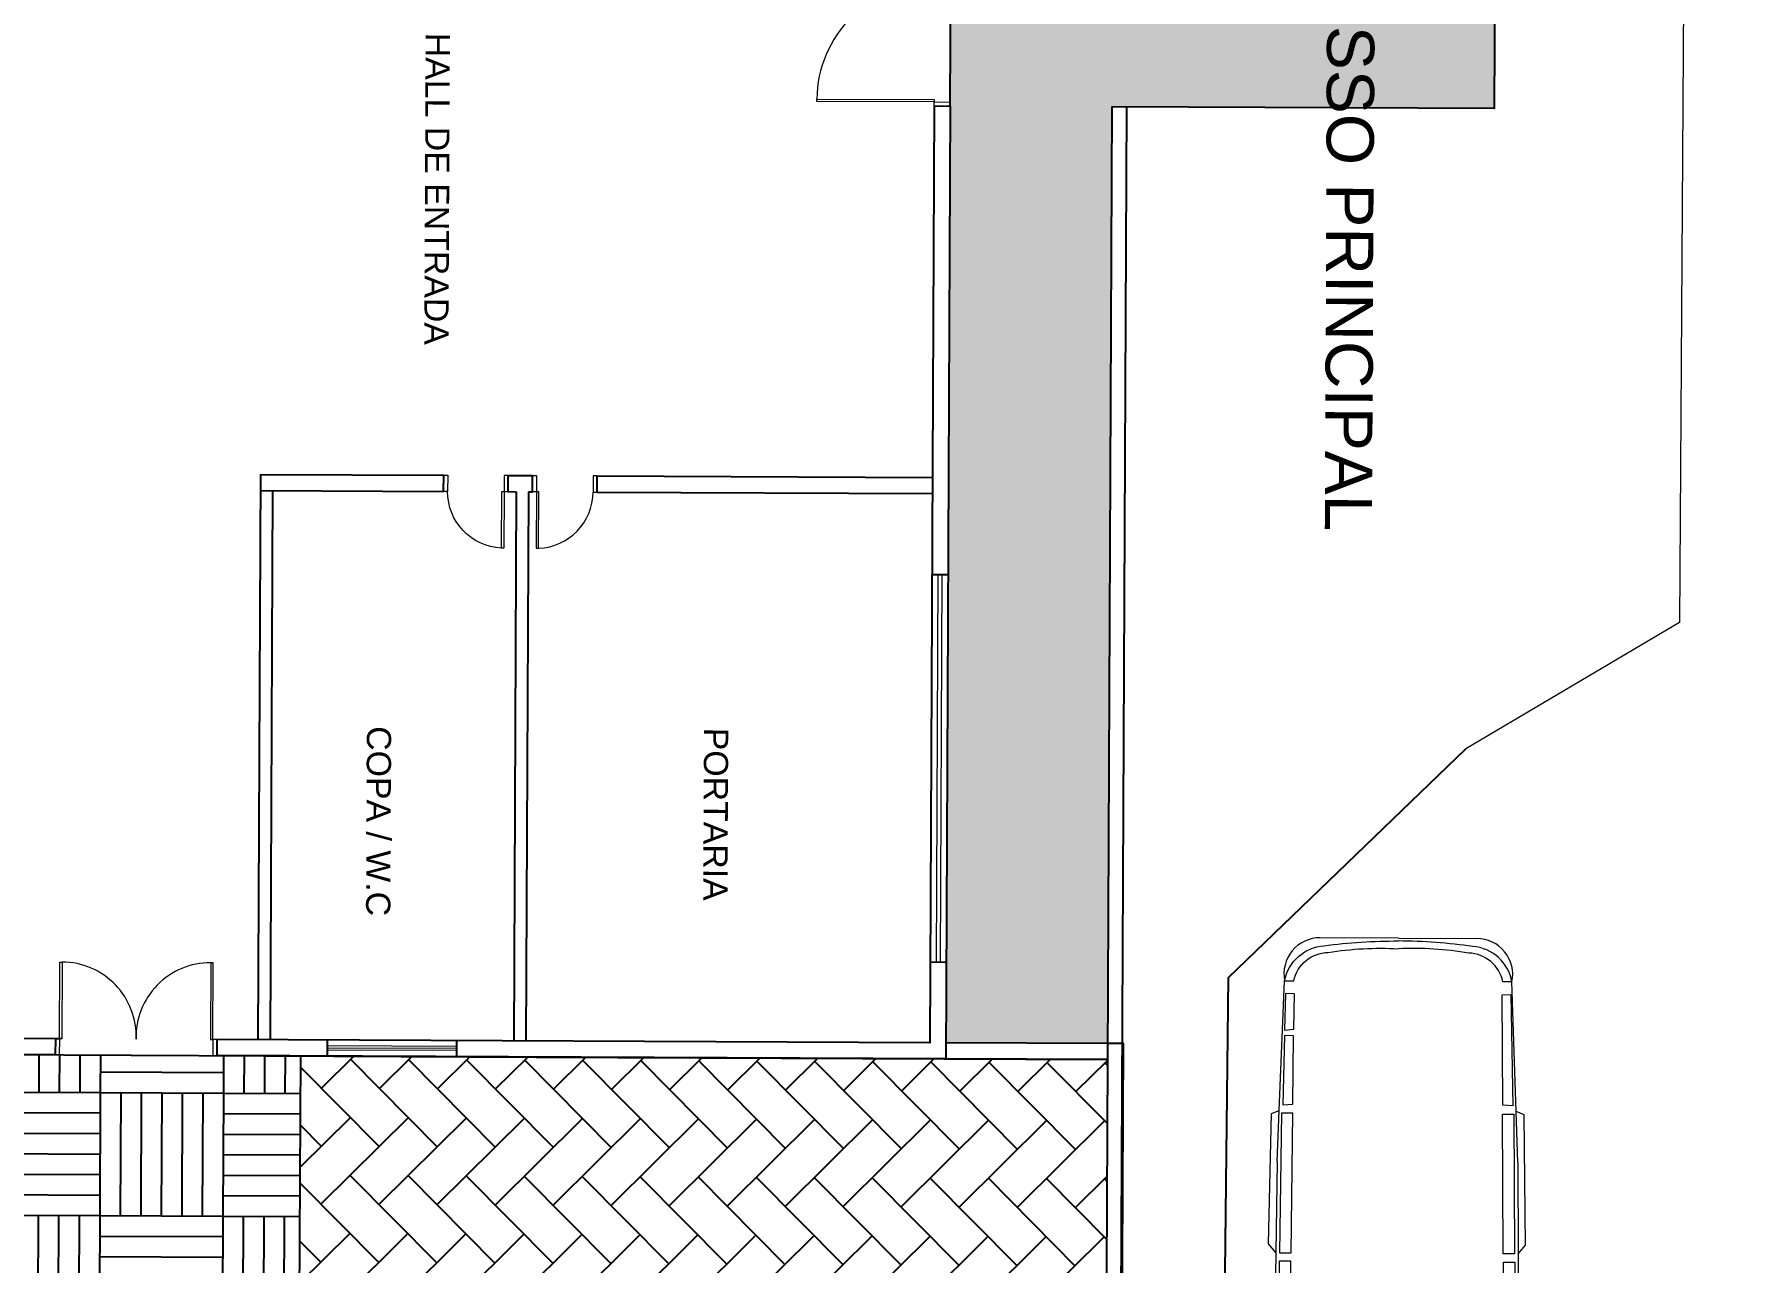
# Model space of a CAD drawing. Header units: metres. Extents: x 322294 to 7190115, y 7390841 to 10157759.
# Drawn here: x 323192.44 to 323213.58, y 7393327.35 to 7393342.56 of the extents above; entities that cross this region are included whole.
import ezdxf

# ---------------------------------------------------------------- set-up
doc = ezdxf.new("R2010")
doc.units = ezdxf.units.M
doc.layers.get('0').update_dxf_attribs({"lineweight": 18})
for name, color, linetype, lineweight in [('100_SIST_VIARIO_MEIO_FIO', 1, 'Continuous', 18), ('linagrossa', 7, 'Continuous', 25), ('PISO', 254, 'Continuous', 9), ('Portas', 1, 'Continuous', 0), ('VIDRO', 4, 'Continuous', 15)]:
    doc.layers.add(name, color=color, linetype=linetype, lineweight=lineweight)
for name, color, linetype in [('Alvenaria', 6, 'Continuous'), ('DECK', 35, 'Continuous'), ('Piso externo', 254, 'Continuous'), ('TEXTO', 2, 'Continuous')]:
    doc.layers.add(name, color=color, linetype=linetype)
doc.styles.get("Standard").update_dxf_attribs({"font": 'arial.ttf'})

# ---------------------------------------------------------------- blocks, each defined once
blk = doc.blocks.new('terrestres_17')
at = {"color": 2}
for p, q in [((-295.2839637660314, 176.3936768994579), (-313.4767362913238, 155.0803678155951)), ((36.34916526984807, 168.331090995114), (-295.2839637660314, 176.3936768994579)), ((-1824.310270925739, 139.3418286083622), (-2155.725167266629, 126.6458531427439)), ((-1816.404132027465, 158.988624650294), (-1824.310270925739, 139.3418286083622)), ((-1694.132804491836, 143.4516898834361), (-1824.310270925739, 139.3418286083622)), ((-1483.710483113642, 164.6337521993304), (-1816.404132027465, 158.988624650294)), ((-1694.132804491836, 143.4516898834361), (-1461.352616974955, 145.6356551151283)), ((-1461.352616974955, 145.6356551151283), (-1483.710483113642, 164.6337521993304)), ((-1461.352616974955, 145.6356551151283), (-1325.535178261086, 146.9099068767187)), ((-313.4767362913238, 155.0803678155951), (-1325.535178261086, 146.9099068767259)), ((-285.2266574149637, 155.3084338604051), (-313.4767362913238, 155.0803678155951)), ((-285.2266574149637, 155.3084338604051), (55.95180460418004, 150.7183709793085)), ((55.95180460418004, 150.7183709793085), (36.34916526984807, 168.331090995114)), ((55.95180460418004, 150.7183709793085), (84.43368438706017, 150.3351884700682)), ((-2155.725167266629, 126.6458531427439), (-2155.725167266629, 103.4655623867027)), ((-2266.186405119086, -163.6359148133354), (-2266.186405119086, 36.35882965026076)), ((-2266.186405119086, -163.6359148133354), (-2266.186405119086, -363.6306592769315)), ((-2155.725167266629, -453.9176827694147), (-2155.725167266629, -430.7373920133734)), ((-1824.310270925739, -466.6136582350257), (-2155.725167266629, -453.9176827694147)), ((-1694.132804491836, -470.7235195101068), (-1824.310270925739, -466.6136582350257)), ((-1816.404132027465, -486.2604542769575), (-1824.310270925739, -466.6136582350257)), ((-1694.132804491836, -470.7235195101068), (-1461.352616974955, -472.9074847417918)), ((-1461.352616974955, -472.9074847417918), (-1483.710483113642, -491.9055818259939)), ((-1461.352616974955, -472.9074847417918), (-1325.535178261086, -474.1817365033895)), ((-313.4767362913238, -482.3521974422659), (-1325.535178261086, -474.1817365033895)), ((-285.2266574149637, -482.5802634870759), (55.95180460418004, -477.9902006059721)), ((55.95180460418004, -477.9902006059721), (36.34916526984807, -495.6029206217848)), ((55.95180460418004, -477.9902006059721), (84.43368438706017, -477.6070180967317)), ((-1483.710483113642, -491.9055818259939), (-1816.404132027465, -486.2604542769575)), ((-285.2266574149637, -482.5802634870759), (-313.4767362913238, -482.3521974422659)), ((-295.2839637660314, -503.6655065261215), (-313.4767362913238, -482.3521974422659)), ((36.34916526984807, -495.6029206217848), (-295.2839637660314, -503.6655065261215))]:
    blk.add_line(p, q, dxfattribs=at)
for points in [[(-1460.882098405142, 107.0561836702182), (-1817.843800718983, 103.8812547009002), (-1818.104133958557, 133.1508847509976), (-1461.080954663143, 136.3263605158136)], [(-1082.812018554439, 107.9202120773916), (-1439.787839994431, 107.9202120773916), (-1439.787839994431, 137.1909998472038), (-1082.750539141227, 137.1909998472038)], [(-701.3021219710645, 106.7189372055873), (-1058.277943411056, 106.7189372055873), (-1058.277943411056, 135.9897249754067), (-701.2406425578447, 135.9897249754067)], [(-319.7922253876895, 107.8164320052674), (-676.7680468276885, 107.8164320052674), (-676.7680468276885, 137.0872197750796), (-319.730745974477, 137.0872197750796)], [(61.71767119567812, 104.3163874619786), (-295.2073287140884, 110.3398027863877), (-294.7134294048956, 139.6064233657744), (62.27304116545565, 133.5819706712791)], [(252.502566476127, 112.4703795140813), (86.30256786928658, 106.8397582430989), (86.79646717848664, 136.1063788224928), (253.0579364459118, 132.99543527684)], [(-2032.702038287978, -429.8883085440684), (-2122.955524660778, -428.8596901299024), (-2123.729547418377, -451.5736090142746), (-2029.689859249578, -453.5599535845686)], [(-1840.552023522607, -431.7518194532458), (-2015.216268358708, -430.7232010390799), (-2015.990291116308, -453.437119923452), (-1839.402216425005, -457.2869754029234)], [(-1460.882098405142, -434.3280132968794), (-1817.843800718983, -431.1530843275686), (-1818.104133958557, -460.4227143776734), (-1461.080954663143, -463.5981901424821)], [(-1082.812018554439, -435.1920417040601), (-1439.787839994431, -435.1920417040601), (-1439.787839994431, -464.4628294738723), (-1082.750539141227, -464.4628294738723)], [(-701.3021219710645, -433.9907668322485), (-1058.277943411056, -433.9907668322485), (-1058.277943411056, -463.2615546020679), (-701.2406425578447, -463.2615546020679)], [(-319.7922253876895, -435.0882616319359), (-676.7680468276885, -435.0882616319359), (-676.7680468276885, -464.3590494017481), (-319.730745974477, -464.3590494017481)], [(61.71767119567812, -431.5882170886471), (-295.2073287140884, -437.6116324130562), (-294.7134294048956, -466.8782529924429), (62.27304116545565, -460.8538002979403)], [(252.502566476127, -439.7422091407498), (86.30256786928658, -434.1115878697601), (86.79646717848664, -463.378208449154), (253.0579364459118, -460.2672649035085)]]:
    blk.add_lwpolyline(points, close=True, dxfattribs=at)
for points in [[(283.9914682927993, 131.9879750123728), (268.1209969102929, 131.9879750123728), (268.1209969102929, 111.9654475445932, -0.2974478322874878), (341.856770287086, 25.19823425978393, -0.07464949073620013), (359.7370134979865, -144.6384014738505, -0.9925846928542353)], [(283.9914682927993, 131.9879750123728, -0.2870490665912258), (366.1608997465446, 31.48450426090858, -0.09003375045761494), (392.2511596562035, -144.4108489135906, -1.028788662178407)], [(-2155.725167266624, 126.6458531427415, 0.3416628366718222), (-2245.704679891867, 26.50028040392499, 0.03468761776385306), (-2258.887233042318, -163.4599873284315, -0.003915342744293706)], [(-2155.725167266624, 103.4655623867002, 0.3486314721043796), (-2228.828580964648, 15.9038643978347, 0.05373831688408746), (-2239.057969824615, -163.3212108220032, -0.02737161987981984)], [(-2155.725167266624, -453.9176827694173, -0.3416628366718222), (-2245.704679891867, -353.7721100305862, -0.03468761776385306), (-2258.887233042318, -163.8118422982297, 0.003915342744293706)], [(-2258.884773576181, -163.6359148133342, -2.60944481481873e-05), (-2258.887233042318, -163.4599873284315, 0.003682786067284031)], [(-2258.884773576181, -163.6359148133342, -2.60944481481873e-05), (-2258.887233042318, -163.4599873284315, 0.003682786067284031)], [(-2258.884773576181, -163.6359148133342, 2.60944481481873e-05), (-2258.887233042318, -163.8118422982297, -0.003682786067284031)], [(-2258.884773576181, -163.6359148133342, 2.60944481481873e-05), (-2258.887233042318, -163.8118422982297, -0.003682786067284031)], [(-2155.725167266624, -430.7373920133759, -0.3486314721043796), (-2228.828580964648, -343.1756940245032, -0.05373831688408746), (-2239.057969824615, -163.9506188046653, 0.02737161987981984)], [(360.5028967500621, -163.6359148133342, 0.006598838560898948), (359.7370134979865, -144.6384014738505, 0.9282530295290673)], [(360.5028967500621, -163.6359148133342, -0.006598838560898948), (359.7370134979865, -182.6334281528107, -0.9282530295290673)], [(392.7819822955062, -163.6359148133342, 0.007789403124540726), (392.2511596562035, -144.4108489135906, 0.966191434532206)], [(392.7819822955062, -163.6359148133342, -0.007789403124540726), (392.2511596562035, -182.8609807130779, -0.966191434532206)], [(283.9914682927993, -459.259804639034), (268.1209969102929, -459.259804639034), (268.1209969102929, -439.2372771712544, 0.2974478322874878), (341.856770287086, -352.4700638864451, 0.07464949073620013), (359.7370134979865, -182.6334281528107, 0.9925846928542353)], [(283.9914682927993, -459.259804639034, 0.2870490665912258), (366.1608997465446, -358.7563338875698, 0.09003375045761494), (392.2511596562035, -182.8609807130779, 1.028788662178407)]]:
    blk.add_lwpolyline(points, format="xyb", dxfattribs=at)
blk.add_lwpolyline([(-2123.729547418377, 124.3017793876061), (-1839.402216425005, 130.0151457762549), (-1840.552023522607, 104.4799898265774), (-2122.955524660778, 101.5878605032412), (-2123.729547418377, 124.3017793876061)], dxfattribs=at)
for centre, radius, start, end in [((141.749516096067, -465.2766357581419), 618.2742293627311, 72.5379687869769, 95.319123797755), ((-2174.057111283835, 36.35882965026076), 92.12929383525234, 78.52264519274372, 180), ((305.3494778756959, 57.97923527222258), 70.0465317768321, 25.84124275986105, 71.75701922206079), ((-14.96553786181977, -97.15164504411086), 425.9500289985484, 6.508616407122703, 25.84124275986105), ((-356.0207947970581, -154.9891051989394), 771.5923448514108, 0.7976110084138033, 7.905162092760158), ((-722.0999781541047, -147.158725855689), 1137.600488362386, 359.1700896685971, 0.1465920295428516), ((-722.0999781541047, -180.1131037709745), 1137.600488362386, 359.8534079704571, 0.8299103314028452), ((-356.0207947970581, -172.2827244277241), 771.5923448514108, 352.0948379072382, 359.2023889915862), ((-14.96553786181977, -230.1201845825527), 425.9500289985484, 334.1587572401389, 353.4913835928773), ((-2174.057111283835, -363.6306592769315), 92.12929383525234, 180, 281.4773548072546), ((305.3494778756959, -385.2510648988861), 70.0465317768321, 288.2429807779392, 334.1587572401389), ((141.749516096067, 138.0048061314784), 618.2742293627311, 264.680876202245, 287.4620312130231)]:
    blk.add_arc(centre, radius, start, end, dxfattribs=at)
blk = doc.blocks.new('*U52')
at = {"color": 7, "xscale": 0.004847731468392426, "yscale": 0.004847731468392426, "zscale": 0.004847731468392426}
blk.add_blockref('terrestres_17', (4.485814125434672, 0.7932629735998944), dxfattribs=at)
blk = doc.blocks.new('*U53')
at = {"layer": '100_SIST_VIARIO_MEIO_FIO', "color": 0, "linetype": 'ByBlock', "lineweight": -2, "transparency": 16777216}
blk.add_blockref('*U52', (0, 0), dxfattribs=at)
blk = doc.blocks.new('Porta 80 - 20')
at = {"layer": 'Portas'}
for points in [[(0, 0.7999999999999545), (0, 0.75), (0.1999999999998181, 0.75), (0.1999999999998181, 0.7999999999999545)], [(0, 0), (0, 0.04999999999995453), (0.1999999999995907, 0.04999999999995453), (0.1999999999995907, 0)]]:
    blk.add_lwpolyline(points, dxfattribs=at)
blk.add_lwpolyline([(0.1999999999995907, 0.04999999999995453), (0.8999999999996362, 0.04999999999995453), (0.8999999999996362, 0.07999999999992724), (0.1999999999995907, 0.07999999999992724)], close=True, dxfattribs=at)
blk.add_arc((0.1999999999998181, 0.04932835820909531), 0.7006716417909047, 2.508903245348251, 90, dxfattribs=at)

msp = doc.modelspace()

# ---------------------------------------------------------------- hatches: boundary and pattern name
at = {"layer": 'DECK'}
h = msp.add_hatch(dxfattribs=at)
h.set_pattern_fill('AR-PARQ1', color=256, scale=0.004999999999999999, angle=-90.26122712084285)
h.set_pattern_definition([(359.7387728791571, (321944.8202772287, 7394942.984563339), (1.530932468872995, 1.517035851834239), [1.524, -1.524]), (359.7387728791571, (321944.8191191771, 7394942.730565978), (1.530932468872995, 1.517035851834239), [1.524, -1.524]), (359.7387728791571, (321944.8179611255, 7394942.476568618), (1.530932468872995, 1.517035851834239), [1.524, -1.524]), (359.7387728791571, (321944.8168030747, 7394942.222571258), (1.530932468872995, 1.517035851834239), [1.524, -1.524]), (359.7387728791571, (321944.8156450231, 7394941.968573898), (1.530932468872995, 1.517035851834239), [1.524, -1.524]), (359.7387728791571, (321944.8144869715, 7394941.714576538), (1.530932468872995, 1.517035851834239), [1.524, -1.524]), (359.7387728791571, (321944.8133289198, 7394941.460579178), (1.530932468872995, 1.517035851834239), [1.524, -1.524]), (269.7387728791572, (321946.3442613886, 7394942.97761503), (-1.530932468872995, -1.517035851834239), [1.524, -1.524]), (269.7387728791572, (321946.5982587487, 7394942.976456978), (-1.530932468872995, -1.517035851834239), [1.524, -1.524]), (269.7387728791572, (321946.8522561087, 7394942.975298927), (-1.530932468872995, -1.517035851834239), [1.524, -1.524]), (269.7387728791572, (321947.1062534686, 7394942.974140876), (-1.530932468872995, -1.517035851834239), [1.524, -1.524]), (269.7387728791572, (321947.3602508286, 7394942.972982825), (-1.530932468872995, -1.517035851834239), [1.524, -1.524]), (269.7387728791572, (321947.6142481886, 7394942.971824773), (-1.530932468872995, -1.517035851834239), [1.524, -1.524]), (269.7387728791572, (321947.8682455486, 7394942.970666721), (-1.530932468872995, -1.517035851834239), [1.524, -1.524])])
edge = h.paths.add_edge_path()
edge.add_spline(control_points=[(323180.8177116831, 7393324.833276642), (323181.1994711878, 7393324.762888297), (323181.980935604, 7393324.618802856), (323183.0591301393, 7393324.928385898), (323183.968436632, 7393325.374606975), (323184.6993277271, 7393325.907040493), (323185.5092063144, 7393325.93017266), (323186.3242819271, 7393326.140536907), (323187.0596995693, 7393325.604452717), (323188.0593491161, 7393325.309558597), (323188.8370910807, 7393324.604817377), (323189.8613563681, 7393324.665647678), (323190.8842266209, 7393324.890641978), (323191.2002069729, 7393325.921707575), (323191.8834375626, 7393326.695449622), (323192.7070373571, 7393326.903152368), (323193.484466782, 7393327.060399179), (323194.1674877079, 7393326.971251846), (323194.7829772392, 7393326.874228764), (323195.1411753587, 7393326.555553497), (323195.4356205012, 7393326.357419266), (323195.6148311938, 7393326.188954861), (323195.7185164492, 7393326.086377695)], knot_values=[0, 0, 0, 0, 1.121175050994834, 2.295053281410613, 3.179697215172347, 4.106523322434493, 4.837163583320176, 5.515537628713952, 6.453626561207718, 7.287821957608327, 8.599362262956383, 9.250860597013961, 10.23703405142404, 11.38713621036541, 12.11217419562519, 13.1798244577285, 13.76893162960188, 14.42169625077931, 15.19095837024913, 15.50982201494911, 15.80319997715319, 16.22799555667295, 16.22799555667295, 16.22799555667295, 16.22799555667295], degree=3, periodic=0)
edge.add_line((323195.7185164492, 7393326.086377695), (323195.7359466397, 7393329.909370611))
edge.add_line((323195.7359466404, 7393329.909370611), (323175.0911740317, 7393330.003496425))
edge.add_line((323175.0911740315, 7393330.003496426), (323175.0424442521, 7393319.315512175))
edge.add_arc((323180.5379236893, 7393316.600803086), 6.1294322494234, 87.8496153976264, 153.7111120904548, ccw=False)
edge.add_spline(control_points=[(323180.7679151947, 7393322.725918888), (323180.7813088942, 7393322.725689699), (323180.7947025936, 7393322.725460511), (323180.8081007027, 7393322.725284286)], knot_values=[19.0756298928001, 19.0756298928001, 19.0756298928001, 19.0756298928001, 19.11477409459467, 19.11477409459492, 19.11477409459492, 19.11477409459492], degree=3, periodic=0)
edge.add_line((323180.8081007027, 7393322.725284286), (323180.8177116827, 7393324.833276643))
at = {"layer": 'PISO'}
h = msp.add_hatch(color=256, dxfattribs=at)
h.dxf.hatch_style = 1
h.paths.add_polyline_path([(323210.5275618678, 7393344.866892769), (323210.5128591487, 7393341.642120806), (323203.777240956, 7393341.672830543), (323203.791943675, 7393344.897602506)])
h = msp.add_hatch(color=256, dxfattribs=at)
h.dxf.hatch_style = 1
h.paths.add_polyline_path([(323205.7243327826, 7393330.063832591), (323205.7772201698, 7393341.663712027), (323203.777240956, 7393341.672830543), (323203.7243535687, 7393330.072951107)])
at = {"layer": 'Piso externo'}
h = msp.add_hatch(dxfattribs=at)
h.set_pattern_fill('AR-HBONE', color=256, scale=0.004999999999999999, angle=-90.26122712084285)
h.set_pattern_definition([(314.7387728791571, (322051.8168568877, 7395675.723872134), (0.7184130228046197, -0.003275464047885635), [1.524, -0.5079999999999999]), (44.73877287915715, (322052.1744254232, 7395675.363028136), (0.7184130228046197, -0.003275464047885635), [1.524, -0.508])])
edge = h.paths.add_edge_path()
edge.add_line((323205.6793889926, 7393320.206235801), (323205.7234209309, 7393329.863834671))
edge.add_line((323205.7234209315, 7393329.863834671), (323198.6523747225, 7393329.896073727))
edge.add_line((323198.6523747226, 7393329.896073726), (323195.7359466394, 7393329.909370611))
edge.add_line((323195.7359466404, 7393329.909370611), (323195.7185164499, 7393326.086377695))
edge.add_line((323195.7185164492, 7393326.086377695), (323198.6361433291, 7393326.336014924))
edge.add_arc((323198.6035499559, 7393319.187255884), 7.148833341449289, 8.194732140666872, 89.7387728791553, ccw=False)

# ---------------------------------------------------------------- linework, layer by layer
for p, q in [((323203.6257985617, 7393335.873460732), (323203.6039141255, 7393331.073510621)), ((323203.675798042, 7393335.873232769), (323203.6539136058, 7393331.073282657))]:
    msp.add_line(p, q)
at = {"layer": '100_SIST_VIARIO_MEIO_FIO'}
msp.add_lwpolyline([(323213.5794349358, 7393407.116323097), (323213.5089134135, 7393366.793073106), (323213.0272091463, 7393358.903427484), (323212.9358824936, 7393355.185028933), (323212.8055017826, 7393335.278038682), (323212.8055017826, 7393335.278038682), (323210.1619485602, 7393333.710952898)], dxfattribs=at)
at = {"layer": 'Alvenaria'}
for p, q in [((323203.5772430348, 7393341.673742394), (323203.777240956, 7393341.672830543)), ((323205.7772201698, 7393341.663712027), (323205.7234209315, 7393329.863834671)), ((323195.2388478772, 7393337.11171187), (323195.2069330742, 7393330.111784625)), ((323195.2388478772, 7393337.11171187), (323197.5063333318, 7393337.101373712)), ((323197.5054214797, 7393336.901375791), (323197.5063333318, 7393337.101373712)), ((323198.3054131645, 7393336.897728384), (323198.3063250165, 7393337.097726307)), ((323198.3063250165, 7393337.097726307), (323198.6063218993, 7393337.096358528)), ((323198.6054100472, 7393336.896360608), (323198.6063218993, 7393337.096358528)), ((323199.405401732, 7393336.892713202), (323199.4063135841, 7393337.092711123)), ((323199.4063135841, 7393337.092711123), (323203.5562704507, 7393337.073790204)), ((323195.2379360252, 7393336.911713949), (323197.5054214797, 7393336.901375791)), ((323195.3879344652, 7393336.911030061), (323195.3569315141, 7393330.111100736)), ((323198.3054131645, 7393336.897728384), (323198.4054121261, 7393336.897272459)), ((323198.4054121261, 7393336.897272459), (323198.374409175, 7393330.097343135)), ((323198.555410566, 7393336.89658857), (323198.524407615, 7393330.096659247)), ((323198.555410566, 7393336.89658857), (323198.6054100472, 7393336.896360608)), ((323199.405401732, 7393336.892713202), (323203.5553585987, 7393336.873792283)), ((323203.5507993412, 7393335.873802677), (323203.7507972624, 7393335.872890824)), ((323203.528914905, 7393331.073852565), (323203.7289128263, 7393331.072940713)), ((323192.6982046373, 7393330.123222683), (323192.6972927861, 7393329.923224761)), ((323194.6981838502, 7393330.114104168), (323194.6972719991, 7393329.914106245)), ((323196.0656786594, 7393330.107869342), (323196.0647668082, 7393329.90787142)), ((323197.6656620298, 7393330.10057453), (323197.6647501786, 7393329.900576608)), ((323205.7243327826, 7393330.063832591), (323203.7243535687, 7393330.072951107)), ((323188.2150269134, 7393329.943660777), (323198.6523747226, 7393329.896073726)), ((323195.7185164492, 7393326.086377695), (323195.7359466404, 7393329.909370611)), ((323205.7234209315, 7393329.863834671), (323203.7234417177, 7393329.872953186))]:
    msp.add_line(p, q, dxfattribs=at)
for points in [[(323192.6972927861, 7393329.923224761), (323170.7237485992, 7393330.02340885), (323170.792593388, 7393345.123251908), (323203.7922865065, 7393344.972796245), (323203.7909187293, 7393344.672799362)], [(323203.777240956, 7393341.672830543), (323203.791943675, 7393344.897602506), (323210.5275618678, 7393344.866892769), (323210.5128591487, 7393341.642120806), (323205.7772201698, 7393341.663712027)], [(323203.777240956, 7393341.672830543), (323203.7234417177, 7393329.872953186), (323194.6972719991, 7393329.914106245)], [(323203.5772430348, 7393341.673742394), (323203.5243556476, 7393330.073862959), (323194.6981838502, 7393330.114104168)], [(323170.6398554629, 7393311.622986657), (323170.6389436109, 7393311.422988735), (323205.6386159432, 7393311.263414556), (323205.8386138644, 7393311.262502704), (323205.9243307038, 7393330.062920741), (323205.7243327826, 7393330.063832591)], [(323192.7782038054, 7393330.122857942), (323188.2409385047, 7393330.143544718)], [(323198.6523747226, 7393329.896073726), (323205.7234209315, 7393329.863834671), (323205.6793889926, 7393320.206235801)]]:
    msp.add_lwpolyline(points, dxfattribs=at)
at = {"layer": 'linagrossa'}
for p, q in [((323205.6058378081, 7393263.234345566), (323205.9634173354, 7393341.662863099)), ((323207.2234292675, 7393330.882479844), (323210.1619485602, 7393333.710952898)), ((323206.4733261709, 7393265.572821175), (323207.2234292675, 7393330.882479844))]:
    msp.add_line(p, q, dxfattribs=at)
at = {"layer": 'Portas'}
for points in [[(323203.5774709983, 7393341.723741874), (323202.1274860697, 7393341.730352798), (323202.127622847, 7393341.760352487), (323203.5776077756, 7393341.753741563)], [(323192.7482041176, 7393330.122994719), (323192.7525354125, 7393331.072984845), (323192.7825351002, 7393331.072848069), (323192.7782038054, 7393330.122857942)], [(323194.6481843698, 7393330.11433213), (323194.6525156647, 7393331.064322256), (323194.622515977, 7393331.064459034), (323194.618184682, 7393330.114468908)]]:
    msp.add_lwpolyline(points, close=True, dxfattribs=at)
for points in [[(323203.5772430348, 7393341.673742394), (323203.5774709983, 7393341.723741874), (323203.7774689195, 7393341.722830024), (323203.777240956, 7393341.672830543)], [(323192.6982046373, 7393330.123222683), (323192.7482041176, 7393330.122994719), (323192.7472922665, 7393329.922996799), (323192.6972927861, 7393329.923224761)], [(323194.6981838502, 7393330.114104168), (323194.6481843698, 7393330.11433213), (323194.6472725187, 7393329.91433421), (323194.6972719991, 7393329.914106245)]]:
    msp.add_lwpolyline(points, dxfattribs=at)
for centre, radius, start, end in [((323203.5479184297, 7393341.753876925), 1.420310344829431, 88.54099532983413, 179.7387728858136), ((323192.7783384238, 7393330.15238395), 0.9204736842107194, 357.9005633039434, 89.73877288560631), ((323194.6183193005, 7393330.143994917), 0.9204736842107194, 89.73877288560631, 181.5769824304351)]:
    msp.add_arc(centre, radius, start, end, dxfattribs=at)
at = {"layer": 'VIDRO'}
for p, q in [((323197.6653200855, 7393330.025575309), (323196.065336715, 7393330.032870121)), ((323197.665092123, 7393329.975575829), (323196.0651087525, 7393329.98287064)), ((323197.6652061038, 7393330.000575569), (323196.0652227332, 7393330.007870381))]:
    msp.add_line(p, q, dxfattribs=at)

# ---------------------------------------------------------------- block references
at = {"layer": '100_SIST_VIARIO_MEIO_FIO', "rotation": 269.7387728791572}
msp.add_blockref('*U53', (323209.2985435379, 7393324.868604127, -0.05653161032018923), dxfattribs=at)
at = {"layer": 'Portas', "xscale": -1, "rotation": 89.73877287915718}
msp.add_blockref('Porta 80 - 20', (323198.3063250165, 7393337.097726307), dxfattribs=at)
at = {"layer": 'Portas', "rotation": 269.7387728791572}
msp.add_blockref('Porta 80 - 20', (323198.6063218993, 7393337.096358528), dxfattribs=at)

# ---------------------------------------------------------------- texts
at = {"layer": 'linagrossa'}
msp.add_text('ACESSO PRINCIPAL', height=0.5844359453484342, rotation=269.7387728856063, dxfattribs=at).set_placement((323208.452099103, 7393344.345698194))
at = {"layer": 'TEXTO', "char_height": 0.2999999999999999, "attachment_point": 1, "rotation": 269.7387728791571}
for s, width, insert in [('HALL DE ENTRADA', 4.195436104282635, (323197.5836953912, 7393342.579948582)), ('COPA / W.C', 4.814232646072924, (323196.8556946694, 7393333.992527134)), ('PORTARIA', 4.814232646072924, (323201.0296357433, 7393333.973496865))]:
    msp.add_mtext_dynamic_manual_height_columns(s, width=width, gutter_width=12.5, heights=[0], dxfattribs=dict(at, insert=insert))

doc.saveas('drawing.dxf')
